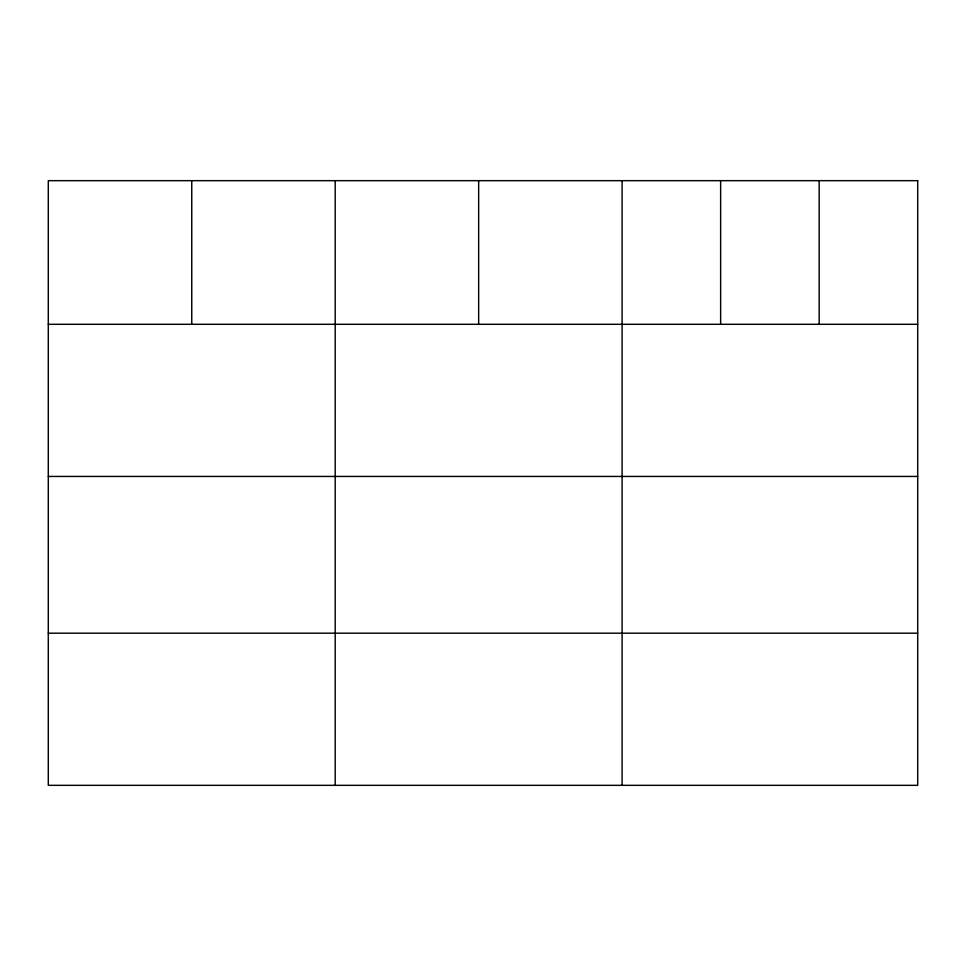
<?xml version="1.0" encoding="UTF-8"?>
<svg xmlns="http://www.w3.org/2000/svg" width="966" height="966" viewBox="0 0 966 966"><rect width="100%" height="100%" fill="white"/><g stroke="black" fill="none" stroke-linecap="round" stroke-linejoin="round"><path stroke-width="1.45" d="M48.3 324.298L917.7 324.298M48.3 476.443L917.7 476.443M48.3 633.189L917.7 633.189M819.168 180.666L819.168 324.298M720.636 180.666L720.636 324.298M622.104 180.666L622.104 785.334M478.653 180.666L478.653 324.298M335.202 180.666L335.202 785.334M191.751 180.666L191.751 324.298M917.7 180.666L48.3 180.666L48.3 785.334L917.7 785.334L917.7 180.666"/></g></svg>
